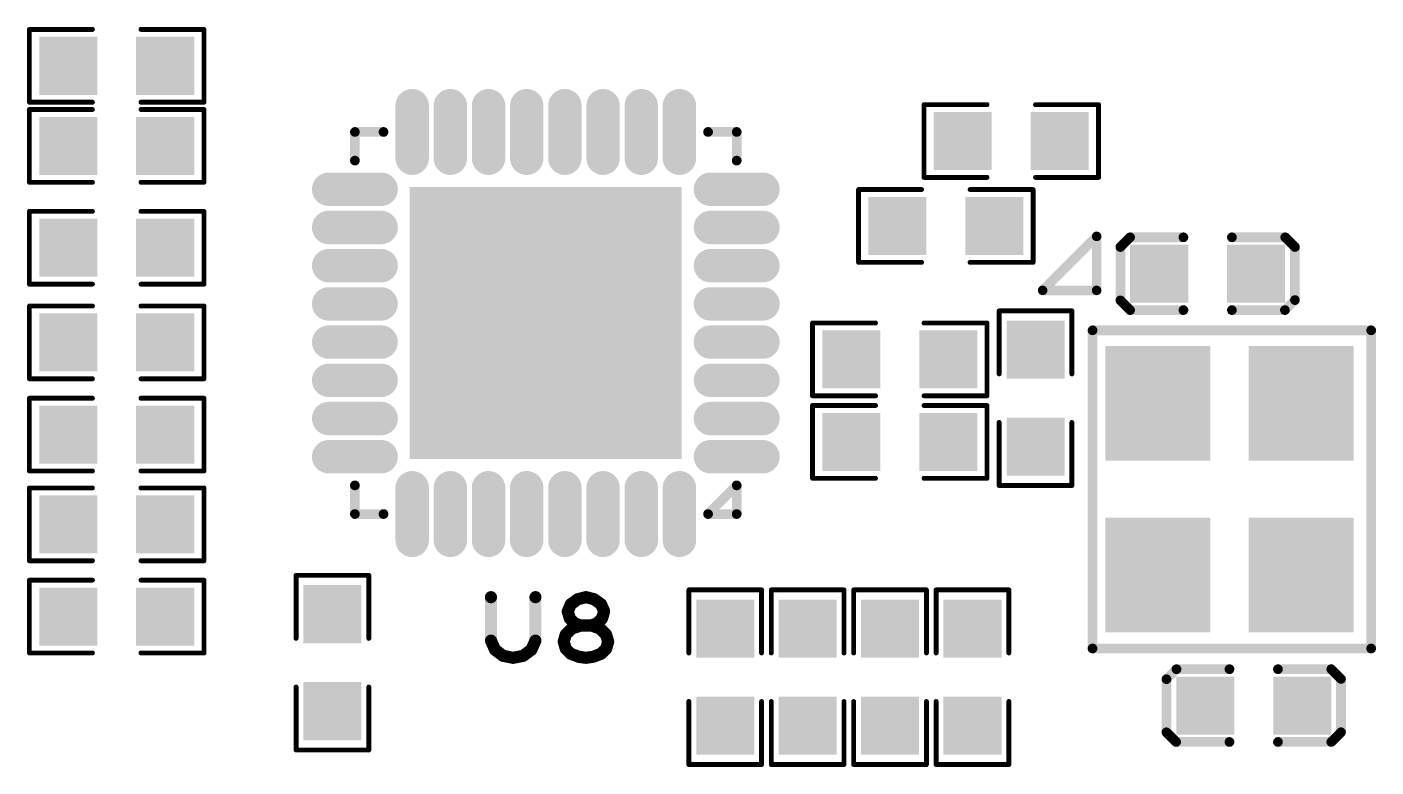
# Model space of a CAD drawing. Extents: x -11 to 101, y 2 to 100.
# Drawn here: x 67.03 to 81.16, y 31.32 to 39.06 of the extents above; entities that cross this region are included whole.
import ezdxf

# ---------------------------------------------------------------- set-up
doc = ezdxf.new("R2010")
doc.units = 0
doc.layers.get('0').update_dxf_attribs({"linetype": 'CONTINUOUS'})
doc.layers.add('SILK_TOP_ART', color=251, linetype='CONTINUOUS')
doc.layers.add('SOLDER_TOP_ART', color=18, linetype='CONTINUOUS')

# ---------------------------------------------------------------- blocks, each defined once
blk = doc.blocks.new('ROUND_309')
at = {"const_width": 0.05}
blk.add_lwpolyline([(-0.025, 0, 1), (0.025, 0, 1)], format="xyb", close=True, dxfattribs=at)
blk = doc.blocks.new('ROUND_219')
at = {"const_width": 0.0508}
blk.add_lwpolyline([(-0.0254, 0, 1), (0.0254, 0, 1)], format="xyb", close=True, dxfattribs=at)
blk = doc.blocks.new('ROUND_165')
at = {"const_width": 0.0635}
blk.add_lwpolyline([(-0.03175, 0, 1), (0.03175, 0, 1)], format="xyb", close=True, dxfattribs=at)
blk = doc.blocks.new('ROUND_321')
at = {"const_width": 0.0254}
blk.add_lwpolyline([(-0.0127, 0, 1), (0.0127, 0, 1)], format="xyb", close=True, dxfattribs=at)
blk = doc.blocks.new('SQUARE_333')
blk.add_solid([(0.304, 0.304), (0.304, -0.304), (-0.304, 0.304), (-0.304, -0.304)])
blk = doc.blocks.new('OBLONG_370')
at = {"const_width": 0.35}
blk.add_lwpolyline([(0.275, 0), (-0.275, 0)], dxfattribs=at)
at = {"const_width": 0.175}
for points in [[(-0.3625, 0, 1), (-0.1875, 0, 1)], [(0.1875, 0, 1), (0.3625, 0, 1)]]:
    blk.add_lwpolyline(points, format="xyb", close=True, dxfattribs=at)
blk = doc.blocks.new('RECTANGLE_362')
blk.add_solid([(0.55, 0.6), (0.55, -0.6), (-0.55, 0.6), (-0.55, -0.6)])
blk = doc.blocks.new('OBLONG_371')
at = {"const_width": 0.35}
blk.add_lwpolyline([(0, 0.275), (0, -0.275)], dxfattribs=at)
at = {"const_width": 0.175}
for points in [[(-0.0875, 0.275, 1), (0.0875, 0.275, 1)], [(-0.0875, -0.275, 1), (0.0875, -0.275, 1)]]:
    blk.add_lwpolyline(points, format="xyb", close=True, dxfattribs=at)
blk = doc.blocks.new('SQUARE_378')
blk.add_solid([(1.425, 1.425), (1.425, -1.425), (-1.425, 1.425), (-1.425, -1.425)])

msp = doc.modelspace()

# ---------------------------------------------------------------- linework, layer by layer
at = {"layer": 'SILK_TOP_ART'}
for points, const_width in [([(67.0541, 39.038), (67.0541, 38.276)], 0.0508), ([(67.7145, 39.038), (67.0541, 39.038)], 0.0508), ([(68.2225, 39.038), (68.8829, 39.038)], 0.0508), ([(68.8829, 39.038), (68.8829, 38.276)], 0.0508), ([(67.0541, 38.276), (67.7145, 38.276)], 0.0508), ([(67.0541, 38.1998), (67.0541, 37.4378)], 0.0508), ([(67.7145, 38.1998), (67.0541, 38.1998)], 0.0508), ([(68.8829, 38.276), (68.2225, 38.276)], 0.0508), ([(68.2225, 38.1998), (68.8829, 38.1998)], 0.0508), ([(68.8829, 38.1998), (68.8829, 37.4378)], 0.0508), ([(76.4267, 38.2506), (77.0871, 38.2506)], 0.0508), ([(76.4267, 37.4886), (76.4267, 38.2506)], 0.0508), ([(78.2555, 38.2506), (77.5951, 38.2506)], 0.0508), ([(78.2555, 37.4886), (78.2555, 38.2506)], 0.0508), ([(70.4643, 37.6646), (70.4643, 37.9646)], 0.1016), ([(70.4643, 37.9646), (70.7643, 37.9646)], 0.1016), ([(74.4643, 37.9646), (74.1643, 37.9646)], 0.1016), ([(74.4643, 37.6646), (74.4643, 37.9646)], 0.1016), ([(67.0541, 37.4378), (67.7145, 37.4378)], 0.0508), ([(68.8829, 37.4378), (68.2225, 37.4378)], 0.0508), ([(77.0871, 37.4886), (76.4267, 37.4886)], 0.0508), ([(77.5951, 37.4886), (78.2555, 37.4886)], 0.0508), ([(75.7409, 37.3616), (75.7409, 36.5996)], 0.0508), ([(76.4013, 37.3616), (75.7409, 37.3616)], 0.0508), ([(76.9093, 37.3616), (77.5697, 37.3616)], 0.0508), ([(77.5697, 37.3616), (77.5697, 36.5996)], 0.0508), ([(67.0541, 37.133), (67.0541, 36.371)], 0.0508), ([(67.7145, 37.133), (67.0541, 37.133)], 0.0508), ([(68.2225, 37.133), (68.8829, 37.133)], 0.0508), ([(68.8829, 37.133), (68.8829, 36.371)], 0.0508), ([(78.2355, 36.8716), (77.6698, 36.3059)], 0.1), ([(78.2355, 36.3059), (78.2355, 36.8716)], 0.1), ([(78.5857, 36.8616), (78.4841, 36.76)], 0.1016), ([(79.1445, 36.8616), (78.5857, 36.8616)], 0.1016), ([(79.6525, 36.8616), (80.2113, 36.8616)], 0.1016), ([(80.2113, 36.8616), (80.3129, 36.7603)], 0.1016), ([(78.4841, 36.76), (78.4841, 36.2012)], 0.1016), ([(80.3129, 36.7603), (80.3129, 36.2045)], 0.1016), ([(75.7409, 36.5996), (76.4013, 36.5996)], 0.0508), ([(77.5697, 36.5996), (76.9093, 36.5996)], 0.0508), ([(67.0541, 36.371), (67.7145, 36.371)], 0.0508), ([(68.8829, 36.371), (68.2225, 36.371)], 0.0508), ([(77.6698, 36.3059), (78.2355, 36.3059)], 0.1), ([(78.4841, 36.2012), (78.5857, 36.0996)], 0.1016), ([(80.3129, 36.2045), (80.208, 36.0996)], 0.1016), ([(67.0541, 36.1424), (67.0541, 35.3804)], 0.0508), ([(67.7145, 36.1424), (67.0541, 36.1424)], 0.0508), ([(68.2225, 36.1424), (68.8829, 36.1424)], 0.0508), ([(68.8829, 36.1424), (68.8829, 35.3804)], 0.0508), ([(77.2141, 36.0916), (77.2141, 35.4312)], 0.0508), ([(77.9761, 36.0916), (77.2141, 36.0916)], 0.0508), ([(77.9761, 35.4312), (77.9761, 36.0916)], 0.0508), ([(78.5857, 36.0996), (79.1445, 36.0996)], 0.1016), ([(80.208, 36.0996), (79.6525, 36.0996)], 0.1016), ([(75.2583, 35.9646), (75.2583, 35.2026)], 0.0508), ([(75.9187, 35.9646), (75.2583, 35.9646)], 0.0508), ([(76.4267, 35.9646), (77.0871, 35.9646)], 0.0508), ([(77.0871, 35.9646), (77.0871, 35.2026)], 0.0508), ([(78.1924, 32.557), (78.1924, 35.8879)], 0.1016), ([(78.1924, 35.8879), (81.1116, 35.8879)], 0.1016), ([(81.1116, 35.8879), (81.1116, 32.557)], 0.1016), ([(67.0541, 35.3804), (67.7145, 35.3804)], 0.0508), ([(68.8829, 35.3804), (68.2225, 35.3804)], 0.0508), ([(67.0541, 35.1772), (67.0541, 34.4152)], 0.0508), ([(67.7145, 35.1772), (67.0541, 35.1772)], 0.0508), ([(68.2225, 35.1772), (68.8829, 35.1772)], 0.0508), ([(68.8829, 35.1772), (68.8829, 34.4152)], 0.0508), ([(75.2583, 35.2026), (75.9187, 35.2026)], 0.0508), ([(77.0871, 35.2026), (76.4267, 35.2026)], 0.0508), ([(75.2583, 35.101), (75.2583, 34.339)], 0.0508), ([(75.9187, 35.101), (75.2583, 35.101)], 0.0508), ([(76.4267, 35.101), (77.0871, 35.101)], 0.0508), ([(77.0871, 35.101), (77.0871, 34.339)], 0.0508), ([(77.2141, 34.2628), (77.2141, 34.9232)], 0.0508), ([(77.9761, 34.9232), (77.9761, 34.2628)], 0.0508), ([(67.0541, 34.4152), (67.7145, 34.4152)], 0.0508), ([(68.8829, 34.4152), (68.2225, 34.4152)], 0.0508), ([(75.2583, 34.339), (75.9187, 34.339)], 0.0508), ([(77.0871, 34.339), (76.4267, 34.339)], 0.0508), ([(67.0541, 34.2374), (67.0541, 33.4754)], 0.0508), ([(67.7145, 34.2374), (67.0541, 34.2374)], 0.0508), ([(68.2225, 34.2374), (68.8829, 34.2374)], 0.0508), ([(68.8829, 34.2374), (68.8829, 33.4754)], 0.0508), ([(70.4643, 33.9646), (70.4643, 34.2646)], 0.1016), ([(74.1643, 33.9646), (74.4643, 34.2646)], 0.1016), ([(74.4643, 34.2646), (74.4643, 33.9646)], 0.1016), ([(77.9761, 34.2628), (77.2141, 34.2628)], 0.0508), ([(70.7643, 33.9646), (70.4643, 33.9646)], 0.1016), ([(74.4643, 33.9646), (74.1643, 33.9646)], 0.1016), ([(67.0541, 33.4754), (67.7145, 33.4754)], 0.0508), ([(68.8829, 33.4754), (68.2225, 33.4754)], 0.0508), ([(67.0541, 33.2722), (67.0541, 32.5102)], 0.0508), ([(67.7145, 33.2722), (67.0541, 33.2722)], 0.0508), ([(68.2225, 33.2722), (68.8829, 33.2722)], 0.0508), ([(68.8829, 33.2722), (68.8829, 32.5102)], 0.0508), ([(69.8481, 33.323), (69.8481, 32.6626)], 0.0508), ([(70.6101, 33.323), (69.8481, 33.323)], 0.0508), ([(70.6101, 32.6626), (70.6101, 33.323)], 0.0508), ([(71.89, 33.0943), (71.89, 32.6392)], 0.127), ([(72.3556, 32.6392), (72.3556, 33.0943)], 0.127), ([(72.6943, 32.9461), (72.7261, 33.0202)], 0.127), ([(72.7261, 33.0202), (72.8001, 33.0731)], 0.127), ([(72.8001, 33.0731), (72.8848, 33.0943)], 0.127), ([(72.8848, 33.0943), (72.9695, 33.0731)], 0.127), ([(72.9695, 33.0731), (73.0435, 33.0202)], 0.127), ([(73.0435, 33.0202), (73.0753, 32.9461)], 0.127), ([(73.9629, 33.1706), (73.9629, 32.5102)], 0.0508), ([(74.7249, 33.1706), (73.9629, 33.1706)], 0.0508), ([(74.7249, 32.5102), (74.7249, 33.1706)], 0.0508), ([(74.8265, 33.1706), (75.5885, 33.1706)], 0.0508), ([(74.8265, 32.5102), (74.8265, 33.1706)], 0.0508), ([(75.5885, 33.1706), (75.5885, 32.5102)], 0.0508), ([(75.6901, 33.1706), (76.4521, 33.1706)], 0.0508), ([(75.6901, 32.5102), (75.6901, 33.1706)], 0.0508), ([(76.4521, 33.1706), (76.4521, 32.5102)], 0.0508), ([(76.5537, 33.1706), (76.5537, 32.5102)], 0.0508), ([(77.3157, 33.1706), (76.5537, 33.1706)], 0.0508), ([(77.3157, 32.5102), (77.3157, 33.1706)], 0.0508), ([(72.7155, 32.872), (72.6943, 32.9461)], 0.127), ([(72.7684, 32.8191), (72.7155, 32.872)], 0.127), ([(73.0541, 32.872), (73.0012, 32.8191)], 0.127), ([(73.0753, 32.9461), (73.0541, 32.872)], 0.127), ([(72.7366, 32.7662), (72.6731, 32.7027)], 0.127), ([(72.8319, 32.798), (72.7366, 32.7662)], 0.127), ([(72.8319, 32.798), (72.7684, 32.8191)], 0.127), ([(72.9377, 32.798), (72.8319, 32.798)], 0.127), ([(72.9377, 32.798), (72.8319, 32.798)], 0.127), ([(73.0012, 32.8191), (72.9377, 32.798)], 0.127), ([(73.033, 32.7662), (72.9377, 32.798)], 0.127), ([(73.0965, 32.7027), (73.033, 32.7662)], 0.127), ([(71.89, 32.6392), (71.9323, 32.5439)], 0.127), ([(72.3133, 32.5439), (72.3556, 32.6392)], 0.127), ([(72.6731, 32.7027), (72.652, 32.6286)], 0.127), ([(72.652, 32.6286), (72.6731, 32.5545)], 0.127), ([(73.1176, 32.6286), (73.0965, 32.7027)], 0.127), ([(73.0965, 32.5545), (73.1176, 32.6286)], 0.127), ([(67.0541, 32.5102), (67.7145, 32.5102)], 0.0508), ([(68.8829, 32.5102), (68.2225, 32.5102)], 0.0508), ([(71.9323, 32.5439), (72.017, 32.4805)], 0.127), ([(72.017, 32.4805), (72.1228, 32.4593)], 0.127), ([(72.1228, 32.4593), (72.2286, 32.4805)], 0.127), ([(72.2286, 32.4805), (72.3133, 32.5439)], 0.127), ([(72.6731, 32.5545), (72.7261, 32.5016)], 0.127), ([(72.7261, 32.5016), (72.8107, 32.4699)], 0.127), ([(72.8107, 32.4699), (72.8848, 32.4593)], 0.127), ([(72.8848, 32.4593), (72.9589, 32.4699)], 0.127), ([(72.9589, 32.4699), (73.0435, 32.5016)], 0.127), ([(73.0435, 32.5016), (73.0965, 32.5545)], 0.127), ([(81.1116, 32.557), (78.1924, 32.557)], 0.1016), ([(78.9667, 32.2355), (79.0716, 32.3404)], 0.1016), ([(79.0716, 32.3404), (79.6271, 32.3404)], 0.1016), ([(80.6939, 32.3404), (80.1351, 32.3404)], 0.1016), ([(80.7955, 32.2388), (80.6939, 32.3404)], 0.1016), ([(78.9667, 31.6797), (78.9667, 32.2355)], 0.1016), ([(80.7955, 31.68), (80.7955, 32.2388)], 0.1016), ([(69.8481, 31.4942), (69.8481, 32.1546)], 0.0508), ([(70.6101, 32.1546), (70.6101, 31.4942)], 0.0508), ([(73.9629, 31.3418), (73.9629, 32.0022)], 0.0508), ([(74.7249, 32.0022), (74.7249, 31.3418)], 0.0508), ([(74.8265, 32.0022), (74.8265, 31.3418)], 0.0508), ([(75.5885, 31.3418), (75.5885, 32.0022)], 0.0508), ([(75.6901, 32.0022), (75.6901, 31.3418)], 0.0508), ([(76.4521, 31.3418), (76.4521, 32.0022)], 0.0508), ([(76.5537, 31.3418), (76.5537, 32.0022)], 0.0508), ([(77.3157, 32.0022), (77.3157, 31.3418)], 0.0508), ([(79.0683, 31.5784), (78.9667, 31.6797)], 0.1016), ([(80.6939, 31.5784), (80.7955, 31.68)], 0.1016), ([(70.6101, 31.4942), (69.8481, 31.4942)], 0.0508), ([(79.6271, 31.5784), (79.0683, 31.5784)], 0.1016), ([(80.1351, 31.5784), (80.6939, 31.5784)], 0.1016), ([(74.7249, 31.3418), (73.9629, 31.3418)], 0.0508), ([(74.8265, 31.3418), (75.5885, 31.3418)], 0.0508), ([(75.6901, 31.3418), (76.4521, 31.3418)], 0.0508), ([(77.3157, 31.3418), (76.5537, 31.3418)], 0.0508)]:
    msp.add_lwpolyline(points, dxfattribs=dict(at, const_width=const_width))

# ---------------------------------------------------------------- block references
for name, p in [('ROUND_321', (67.0541, 39.038)), ('ROUND_321', (67.0541, 39.038)), ('ROUND_321', (67.7145, 39.038)), ('ROUND_321', (68.2225, 39.038)), ('ROUND_321', (68.8829, 39.038)), ('ROUND_321', (68.8829, 39.038)), ('ROUND_321', (67.0541, 38.276)), ('ROUND_321', (67.0541, 38.276)), ('ROUND_321', (67.0541, 38.1998)), ('ROUND_321', (67.0541, 38.1998)), ('ROUND_321', (67.7145, 38.276)), ('ROUND_321', (67.7145, 38.1998)), ('ROUND_321', (68.2225, 38.276)), ('ROUND_321', (68.2225, 38.1998)), ('ROUND_321', (68.8829, 38.276)), ('ROUND_321', (68.8829, 38.276)), ('ROUND_321', (68.8829, 38.1998)), ('ROUND_321', (68.8829, 38.1998)), ('ROUND_321', (76.4267, 38.2506)), ('ROUND_321', (76.4267, 38.2506)), ('ROUND_321', (77.0871, 38.2506)), ('ROUND_321', (77.5951, 38.2506)), ('ROUND_321', (78.2555, 38.2506)), ('ROUND_321', (78.2555, 38.2506)), ('ROUND_219', (70.4643, 37.9646)), ('ROUND_219', (70.4643, 37.9646)), ('ROUND_219', (70.7643, 37.9646)), ('ROUND_219', (74.1643, 37.9646)), ('ROUND_219', (74.4643, 37.9646)), ('ROUND_219', (74.4643, 37.9646)), ('ROUND_219', (70.4643, 37.6646)), ('ROUND_219', (74.4643, 37.6646)), ('ROUND_321', (67.0541, 37.4378)), ('ROUND_321', (67.0541, 37.4378)), ('ROUND_321', (67.7145, 37.4378)), ('ROUND_321', (68.2225, 37.4378)), ('ROUND_321', (68.8829, 37.4378)), ('ROUND_321', (68.8829, 37.4378)), ('ROUND_321', (76.4267, 37.4886)), ('ROUND_321', (76.4267, 37.4886)), ('ROUND_321', (77.0871, 37.4886)), ('ROUND_321', (77.5951, 37.4886)), ('ROUND_321', (78.2555, 37.4886)), ('ROUND_321', (78.2555, 37.4886)), ('ROUND_321', (75.7409, 37.3616)), ('ROUND_321', (75.7409, 37.3616)), ('ROUND_321', (76.4013, 37.3616)), ('ROUND_321', (76.9093, 37.3616)), ('ROUND_321', (77.5697, 37.3616)), ('ROUND_321', (77.5697, 37.3616)), ('ROUND_321', (67.0541, 37.133)), ('ROUND_321', (67.0541, 37.133)), ('ROUND_321', (67.7145, 37.133)), ('ROUND_321', (68.2225, 37.133)), ('ROUND_321', (68.8829, 37.133)), ('ROUND_321', (68.8829, 37.133)), ('ROUND_309', (78.2355, 36.8716)), ('ROUND_219', (78.5857, 36.8616)), ('ROUND_219', (78.5857, 36.8616)), ('ROUND_219', (79.1445, 36.8616)), ('ROUND_219', (79.6525, 36.8616)), ('ROUND_219', (80.2113, 36.8616)), ('ROUND_219', (80.2113, 36.8616)), ('ROUND_219', (78.4841, 36.76)), ('ROUND_219', (78.4841, 36.76)), ('ROUND_219', (80.3129, 36.7603)), ('ROUND_219', (80.3129, 36.7603)), ('ROUND_321', (75.7409, 36.5996)), ('ROUND_321', (75.7409, 36.5996)), ('ROUND_321', (76.4013, 36.5996)), ('ROUND_321', (76.9093, 36.5996)), ('ROUND_321', (77.5697, 36.5996)), ('ROUND_321', (77.5697, 36.5996)), ('ROUND_321', (67.0541, 36.371)), ('ROUND_321', (67.0541, 36.371)), ('ROUND_321', (67.7145, 36.371)), ('ROUND_321', (68.2225, 36.371)), ('ROUND_321', (68.8829, 36.371)), ('ROUND_321', (68.8829, 36.371)), ('ROUND_309', (77.6698, 36.3059)), ('ROUND_309', (78.2355, 36.3059)), ('ROUND_309', (78.2355, 36.3059)), ('ROUND_219', (78.4841, 36.2012)), ('ROUND_219', (78.4841, 36.2012)), ('ROUND_219', (80.3129, 36.2045)), ('ROUND_219', (80.3129, 36.2045)), ('ROUND_321', (67.0541, 36.1424)), ('ROUND_321', (67.0541, 36.1424)), ('ROUND_321', (67.7145, 36.1424)), ('ROUND_321', (68.2225, 36.1424)), ('ROUND_321', (68.8829, 36.1424)), ('ROUND_321', (68.8829, 36.1424)), ('ROUND_321', (77.2141, 36.0916)), ('ROUND_321', (77.2141, 36.0916)), ('ROUND_321', (77.9761, 36.0916)), ('ROUND_321', (77.9761, 36.0916)), ('ROUND_219', (78.5857, 36.0996)), ('ROUND_219', (78.5857, 36.0996)), ('ROUND_219', (79.1445, 36.0996)), ('ROUND_219', (79.6525, 36.0996)), ('ROUND_219', (80.208, 36.0996)), ('ROUND_219', (80.208, 36.0996)), ('ROUND_321', (75.2583, 35.9646)), ('ROUND_321', (75.2583, 35.9646)), ('ROUND_321', (75.9187, 35.9646)), ('ROUND_321', (76.4267, 35.9646)), ('ROUND_321', (77.0871, 35.9646)), ('ROUND_321', (77.0871, 35.9646)), ('ROUND_219', (78.1924, 35.8879)), ('ROUND_219', (78.1924, 35.8879)), ('ROUND_219', (81.1116, 35.8879)), ('ROUND_219', (81.1116, 35.8879)), ('ROUND_321', (67.0541, 35.3804)), ('ROUND_321', (67.0541, 35.3804)), ('ROUND_321', (67.7145, 35.3804)), ('ROUND_321', (68.2225, 35.3804)), ('ROUND_321', (68.8829, 35.3804)), ('ROUND_321', (68.8829, 35.3804)), ('ROUND_321', (77.2141, 35.4312)), ('ROUND_321', (77.9761, 35.4312)), ('ROUND_321', (67.0541, 35.1772)), ('ROUND_321', (67.0541, 35.1772)), ('ROUND_321', (67.7145, 35.1772)), ('ROUND_321', (68.2225, 35.1772)), ('ROUND_321', (68.8829, 35.1772)), ('ROUND_321', (68.8829, 35.1772)), ('ROUND_321', (75.2583, 35.2026)), ('ROUND_321', (75.2583, 35.2026)), ('ROUND_321', (75.9187, 35.2026)), ('ROUND_321', (76.4267, 35.2026)), ('ROUND_321', (77.0871, 35.2026)), ('ROUND_321', (77.0871, 35.2026)), ('ROUND_321', (75.2583, 35.101)), ('ROUND_321', (75.2583, 35.101)), ('ROUND_321', (75.9187, 35.101)), ('ROUND_321', (76.4267, 35.101)), ('ROUND_321', (77.0871, 35.101)), ('ROUND_321', (77.0871, 35.101)), ('ROUND_321', (77.2141, 34.9232)), ('ROUND_321', (77.9761, 34.9232)), ('ROUND_321', (67.0541, 34.4152)), ('ROUND_321', (67.0541, 34.4152)), ('ROUND_321', (67.7145, 34.4152)), ('ROUND_321', (68.2225, 34.4152)), ('ROUND_321', (68.8829, 34.4152)), ('ROUND_321', (68.8829, 34.4152)), ('ROUND_321', (75.2583, 34.339)), ('ROUND_321', (75.2583, 34.339)), ('ROUND_321', (75.9187, 34.339)), ('ROUND_321', (76.4267, 34.339)), ('ROUND_321', (77.0871, 34.339)), ('ROUND_321', (77.0871, 34.339)), ('ROUND_321', (67.0541, 34.2374)), ('ROUND_321', (67.0541, 34.2374)), ('ROUND_321', (67.7145, 34.2374)), ('ROUND_321', (68.2225, 34.2374)), ('ROUND_321', (68.8829, 34.2374)), ('ROUND_321', (68.8829, 34.2374)), ('ROUND_219', (70.4643, 34.2646)), ('ROUND_219', (74.4643, 34.2646)), ('ROUND_219', (74.4643, 34.2646)), ('ROUND_321', (77.2141, 34.2628)), ('ROUND_321', (77.2141, 34.2628)), ('ROUND_321', (77.9761, 34.2628)), ('ROUND_321', (77.9761, 34.2628)), ('ROUND_219', (70.4643, 33.9646)), ('ROUND_219', (70.4643, 33.9646)), ('ROUND_219', (70.7643, 33.9646)), ('ROUND_219', (74.1643, 33.9646)), ('ROUND_219', (74.1643, 33.9646)), ('ROUND_219', (74.4643, 33.9646)), ('ROUND_219', (74.4643, 33.9646)), ('ROUND_321', (67.0541, 33.4754)), ('ROUND_321', (67.0541, 33.4754)), ('ROUND_321', (67.7145, 33.4754)), ('ROUND_321', (68.2225, 33.4754)), ('ROUND_321', (68.8829, 33.4754)), ('ROUND_321', (68.8829, 33.4754)), ('ROUND_321', (67.0541, 33.2722)), ('ROUND_321', (67.0541, 33.2722)), ('ROUND_321', (67.7145, 33.2722)), ('ROUND_321', (68.2225, 33.2722)), ('ROUND_321', (68.8829, 33.2722)), ('ROUND_321', (68.8829, 33.2722)), ('ROUND_321', (69.8481, 33.323)), ('ROUND_321', (69.8481, 33.323)), ('ROUND_321', (70.6101, 33.323)), ('ROUND_321', (70.6101, 33.323)), ('ROUND_165', (71.89, 33.0943)), ('ROUND_165', (72.3556, 33.0943)), ('ROUND_165', (72.7261, 33.0202)), ('ROUND_165', (72.8001, 33.0731)), ('ROUND_165', (72.8848, 33.0943)), ('ROUND_165', (72.9695, 33.0731)), ('ROUND_165', (73.0435, 33.0202)), ('ROUND_321', (73.9629, 33.1706)), ('ROUND_321', (73.9629, 33.1706)), ('ROUND_321', (74.7249, 33.1706)), ('ROUND_321', (74.7249, 33.1706)), ('ROUND_321', (74.8265, 33.1706)), ('ROUND_321', (74.8265, 33.1706)), ('ROUND_321', (75.5885, 33.1706)), ('ROUND_321', (75.5885, 33.1706)), ('ROUND_321', (75.6901, 33.1706)), ('ROUND_321', (75.6901, 33.1706)), ('ROUND_321', (76.4521, 33.1706)), ('ROUND_321', (76.4521, 33.1706)), ('ROUND_321', (76.5537, 33.1706)), ('ROUND_321', (76.5537, 33.1706)), ('ROUND_321', (77.3157, 33.1706)), ('ROUND_321', (77.3157, 33.1706)), ('ROUND_165', (72.6943, 32.9461)), ('ROUND_165', (72.7155, 32.872)), ('ROUND_165', (73.0541, 32.872)), ('ROUND_165', (73.0753, 32.9461)), ('ROUND_165', (72.7366, 32.7662)), ('ROUND_165', (72.7684, 32.8191)), ('ROUND_165', (72.8319, 32.798)), ('ROUND_165', (72.8319, 32.798)), ('ROUND_165', (72.9377, 32.798)), ('ROUND_165', (72.9377, 32.798)), ('ROUND_165', (73.0012, 32.8191)), ('ROUND_165', (73.033, 32.7662)), ('ROUND_321', (69.8481, 32.6626)), ('ROUND_321', (70.6101, 32.6626)), ('ROUND_165', (71.89, 32.6392)), ('ROUND_165', (72.3556, 32.6392)), ('ROUND_165', (72.652, 32.6286)), ('ROUND_165', (72.6731, 32.7027)), ('ROUND_165', (73.0965, 32.7027)), ('ROUND_165', (73.1176, 32.6286)), ('ROUND_321', (67.0541, 32.5102)), ('ROUND_321', (67.0541, 32.5102)), ('ROUND_321', (67.7145, 32.5102)), ('ROUND_321', (68.2225, 32.5102)), ('ROUND_321', (68.8829, 32.5102)), ('ROUND_321', (68.8829, 32.5102)), ('ROUND_165', (71.9323, 32.5439)), ('ROUND_165', (72.017, 32.4805)), ('ROUND_165', (72.1228, 32.4593)), ('ROUND_165', (72.2286, 32.4805)), ('ROUND_165', (72.3133, 32.5439)), ('ROUND_165', (72.6731, 32.5545)), ('ROUND_165', (72.7261, 32.5016)), ('ROUND_165', (72.8107, 32.4699)), ('ROUND_165', (72.8848, 32.4593)), ('ROUND_165', (72.8848, 32.4593)), ('ROUND_165', (72.9589, 32.4699)), ('ROUND_165', (73.0435, 32.5016)), ('ROUND_165', (73.0965, 32.5545)), ('ROUND_321', (73.9629, 32.5102)), ('ROUND_321', (74.7249, 32.5102)), ('ROUND_321', (74.8265, 32.5102)), ('ROUND_321', (75.5885, 32.5102)), ('ROUND_321', (75.6901, 32.5102)), ('ROUND_321', (76.4521, 32.5102)), ('ROUND_321', (76.5537, 32.5102)), ('ROUND_321', (77.3157, 32.5102)), ('ROUND_219', (78.1924, 32.557)), ('ROUND_219', (78.1924, 32.557)), ('ROUND_219', (81.1116, 32.557)), ('ROUND_219', (81.1116, 32.557)), ('ROUND_219', (79.0716, 32.3404)), ('ROUND_219', (79.0716, 32.3404)), ('ROUND_219', (79.6271, 32.3404)), ('ROUND_219', (80.1351, 32.3404)), ('ROUND_219', (80.6939, 32.3404)), ('ROUND_219', (80.6939, 32.3404)), ('ROUND_219', (78.9667, 32.2355)), ('ROUND_219', (78.9667, 32.2355)), ('ROUND_219', (80.7955, 32.2388)), ('ROUND_219', (80.7955, 32.2388)), ('ROUND_321', (69.8481, 32.1546)), ('ROUND_321', (70.6101, 32.1546)), ('ROUND_321', (73.9629, 32.0022)), ('ROUND_321', (74.7249, 32.0022)), ('ROUND_321', (74.8265, 32.0022)), ('ROUND_321', (75.5885, 32.0022)), ('ROUND_321', (75.6901, 32.0022)), ('ROUND_321', (76.4521, 32.0022)), ('ROUND_321', (76.5537, 32.0022)), ('ROUND_321', (77.3157, 32.0022)), ('ROUND_219', (78.9667, 31.6797)), ('ROUND_219', (78.9667, 31.6797)), ('ROUND_219', (80.7955, 31.68)), ('ROUND_219', (80.7955, 31.68)), ('ROUND_321', (69.8481, 31.4942)), ('ROUND_321', (69.8481, 31.4942)), ('ROUND_321', (70.6101, 31.4942)), ('ROUND_321', (70.6101, 31.4942)), ('ROUND_219', (79.0683, 31.5784)), ('ROUND_219', (79.0683, 31.5784)), ('ROUND_219', (79.6271, 31.5784)), ('ROUND_219', (80.1351, 31.5784)), ('ROUND_219', (80.6939, 31.5784)), ('ROUND_219', (80.6939, 31.5784)), ('ROUND_321', (73.9629, 31.3418)), ('ROUND_321', (73.9629, 31.3418)), ('ROUND_321', (74.7249, 31.3418)), ('ROUND_321', (74.7249, 31.3418)), ('ROUND_321', (74.8265, 31.3418)), ('ROUND_321', (74.8265, 31.3418)), ('ROUND_321', (75.5885, 31.3418)), ('ROUND_321', (75.5885, 31.3418)), ('ROUND_321', (75.6901, 31.3418)), ('ROUND_321', (75.6901, 31.3418)), ('ROUND_321', (76.4521, 31.3418)), ('ROUND_321', (76.4521, 31.3418)), ('ROUND_321', (76.5537, 31.3418)), ('ROUND_321', (76.5537, 31.3418)), ('ROUND_321', (77.3157, 31.3418)), ('ROUND_321', (77.3157, 31.3418))]:
    msp.add_blockref(name, p, dxfattribs=at)
at = {"layer": 'SOLDER_TOP_ART'}
for name, p in [('SQUARE_333', (67.4605, 38.657)), ('SQUARE_333', (68.4765, 38.657)), ('OBLONG_371', (71.0643, 37.9646)), ('OBLONG_371', (71.4643, 37.9646)), ('OBLONG_371', (71.8644, 37.9646)), ('OBLONG_371', (72.2644, 37.9646)), ('OBLONG_371', (72.6642, 37.9646)), ('OBLONG_371', (73.0642, 37.9646)), ('OBLONG_371', (73.4643, 37.9646)), ('OBLONG_371', (73.8643, 37.9646)), ('SQUARE_333', (76.8331, 37.8696)), ('SQUARE_333', (77.8491, 37.8696)), ('SQUARE_333', (67.4605, 37.8188)), ('SQUARE_333', (68.4765, 37.8188)), ('OBLONG_370', (70.4643, 37.3646)), ('OBLONG_370', (74.4643, 37.3646)), ('SQUARE_378', (72.4643, 35.9646)), ('SQUARE_333', (76.1473, 36.9806)), ('SQUARE_333', (77.1633, 36.9806)), ('SQUARE_333', (67.4605, 36.752)), ('SQUARE_333', (68.4765, 36.752)), ('OBLONG_370', (70.4643, 36.9646)), ('OBLONG_370', (74.4643, 36.9646)), ('SQUARE_333', (78.8905, 36.4806)), ('SQUARE_333', (79.9065, 36.4806)), ('OBLONG_370', (70.4643, 36.5645)), ('OBLONG_370', (74.4643, 36.5645)), ('OBLONG_370', (70.4643, 36.1645)), ('OBLONG_370', (74.4643, 36.1645)), ('SQUARE_333', (67.4605, 35.7614)), ('SQUARE_333', (68.4765, 35.7614)), ('OBLONG_370', (70.4643, 35.7647)), ('OBLONG_370', (74.4643, 35.7647)), ('SQUARE_333', (77.5951, 35.6852)), ('SQUARE_333', (75.6647, 35.5836)), ('SQUARE_333', (76.6807, 35.5836)), ('RECTANGLE_362', (78.8775, 35.125)), ('RECTANGLE_362', (80.3776, 35.1249)), ('OBLONG_370', (70.4643, 35.3647)), ('OBLONG_370', (74.4643, 35.3647)), ('SQUARE_333', (67.4605, 34.7962)), ('SQUARE_333', (68.4765, 34.7962)), ('OBLONG_370', (70.4643, 34.9646)), ('OBLONG_370', (74.4643, 34.9646)), ('SQUARE_333', (75.6647, 34.72)), ('SQUARE_333', (76.6807, 34.72)), ('SQUARE_333', (77.5951, 34.6692)), ('OBLONG_370', (70.4643, 34.5646)), ('OBLONG_370', (74.4643, 34.5646)), ('OBLONG_371', (71.0643, 33.9646)), ('OBLONG_371', (71.4643, 33.9646)), ('OBLONG_371', (71.8644, 33.9646)), ('OBLONG_371', (72.2644, 33.9646)), ('OBLONG_371', (72.6642, 33.9646)), ('OBLONG_371', (73.0642, 33.9646)), ('OBLONG_371', (73.4643, 33.9646)), ('OBLONG_371', (73.8643, 33.9646)), ('SQUARE_333', (67.4605, 33.8564)), ('SQUARE_333', (68.4765, 33.8564)), ('RECTANGLE_362', (78.8774, 33.3251)), ('RECTANGLE_362', (80.3776, 33.3251)), ('SQUARE_333', (70.2291, 32.9166)), ('SQUARE_333', (67.4605, 32.8912)), ('SQUARE_333', (68.4765, 32.8912)), ('SQUARE_333', (74.3439, 32.7642)), ('SQUARE_333', (75.2075, 32.7642)), ('SQUARE_333', (76.0711, 32.7642)), ('SQUARE_333', (76.9347, 32.7642)), ('SQUARE_333', (79.3731, 31.9594)), ('SQUARE_333', (80.3891, 31.9594)), ('SQUARE_333', (70.2291, 31.9006)), ('SQUARE_333', (74.3439, 31.7482)), ('SQUARE_333', (75.2075, 31.7482)), ('SQUARE_333', (76.0711, 31.7482)), ('SQUARE_333', (76.9347, 31.7482))]:
    msp.add_blockref(name, p, dxfattribs=at)

doc.saveas('drawing.dxf')
